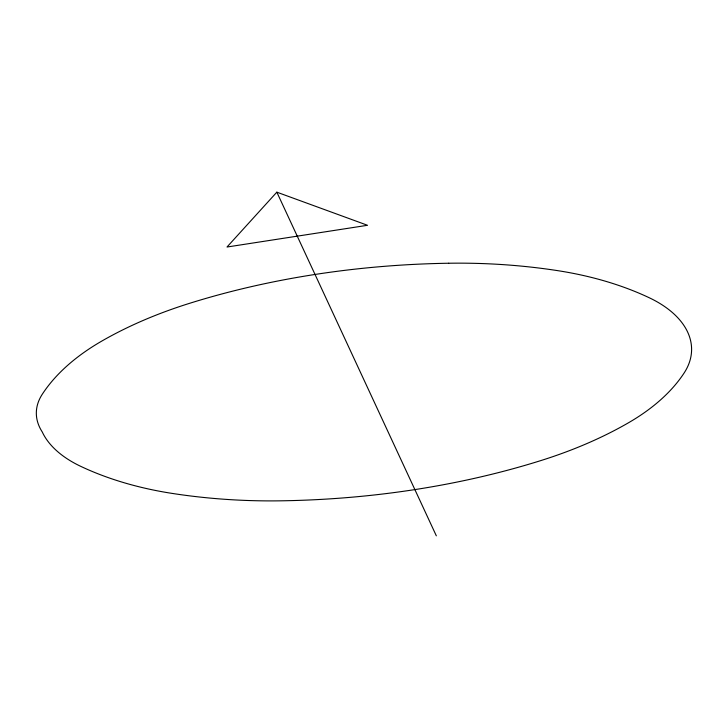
<?xml version="1.0" encoding="UTF-8"?>
<svg xmlns="http://www.w3.org/2000/svg" width="728" height="728" viewBox="0 0 728 728"><rect width="100%" height="100%" fill="white"/><g stroke="black" fill="none" stroke-linecap="round" stroke-linejoin="round"><path stroke-width="1.09" d="M276.84 192.165L226.99 247.029L367.522 225.289L276.84 192.165L436.336 535.835M448.703 263.236A576.758 332.987 0 0 0 189.553 303.33A381.772 220.42 0 0 0 101.465 341.268A258.831 149.44 0 0 0 42.297 394.221A92.811 53.581 0 0 0 42.251 431.95A115.597 66.739 0 0 0 80.626 466.293A243.762 140.741 0 0 0 172.072 493.393A381.772 220.42 0 0 0 281.208 500.819A576.758 332.987 0 0 0 540.358 460.733A381.772 220.42 0 0 0 628.446 422.795A243.762 140.741 0 0 0 684.165 372.927A115.597 66.739 0 0 0 649.285 297.77A243.762 140.741 0 0 0 557.839 270.67A381.772 220.42 0 0 0 448.703 263.236"/></g></svg>
